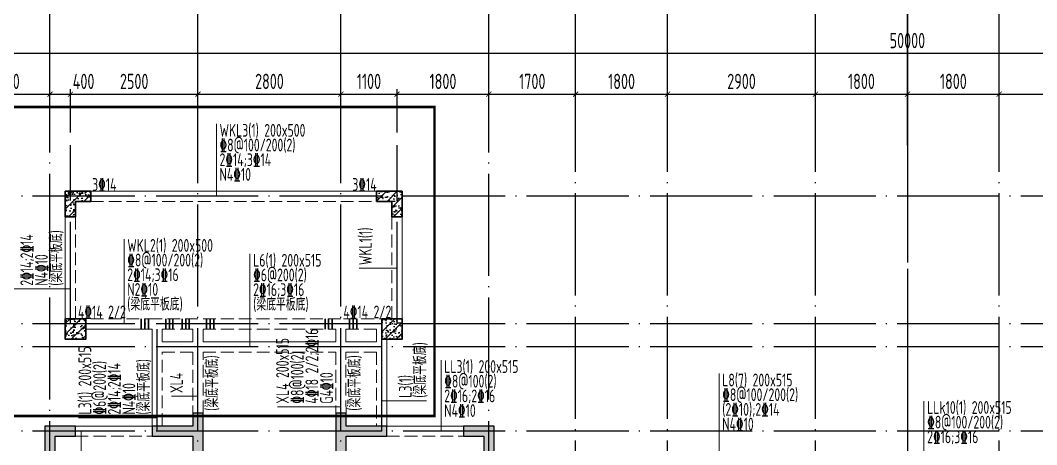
# Model space of a CAD drawing. Extents: x -668857 to 185752, y -270966 to 286822.
# Drawn here: x -80486 to -60573, y 136142 to 144451 of the extents above; entities that cross this region are included whole.
import ezdxf
from ezdxf.enums import TextEntityAlignment as Align

# ---------------------------------------------------------------- set-up
doc = ezdxf.new("R2010")
doc.units = 0
doc.header["$LTSCALE"] = 1000
for name, pattern in [('CENTER', [8, 5, -1, 1, -1]), ('DASH', [0.35, 0.25, -0.1]), ('DOTE', [2.42, 2, -0.2, 0.02, -0.2])]:
    doc.linetypes.add(name, pattern=pattern)
doc.layers.get('0').update_dxf_attribs({"linetype": 'CONTINUOUS'})
doc.layers.get('DEFPOINTS').update_dxf_attribs({"linetype": 'CONTINUOUS'})
for name, color, linetype in [('A-AXIS', 1, 'CONTINUOUS'), ('A-DOTE', 10, 'DOTE'), ('S-L主梁线', 4, 'DASH'), ('S-L梁编号', 6, 'CONTINUOUS'), ('S-L梁配筋', 7, 'CONTINUOUS'), ('S-Q墙填充', 252, 'CONTINUOUS'), ('S-Q墙实线', 6, 'CONTINUOUS'), ('S-Y一般标注', 3, 'CONTINUOUS'), ('S-Z柱填充', 252, 'CONTINUOUS'), ('S-Z柱实线', 6, 'CONTINUOUS'), ('S-引出线', 40, 'CONTINUOUS'), ('THIN', 7, 'CONTINUOUS')]:
    doc.layers.add(name, color=color, linetype=linetype)
doc.layers.add('梁附加箍筋', color=1, linetype='CONTINUOUS', lineweight=35)
doc.styles.add('TSSD_DIMENSION', font='Tssdeng.shx', dxfattribs={"width": 0.7, "bigfont": 'tssdchn.shx'})
doc.styles.add('TSSD_REIN', font='tssdeng.shx', dxfattribs={"width": 0.7, "height": 300, "bigfont": 'tssdchn.shx'})
doc.dimstyles.new('TSSD_100_100', dxfattribs={"dimtxt": 300, "dimasz": 100, "dimexe": 100, "dimexo": 250, "dimgap": 100, "dimtad": 1, "dimdec": 0, "dimzin": 0, "dimdsep": 46, "dimtxsty": 'TSSD_DIMENSION', "dimblk": 'ARCHTICK', "dimcen": 0, "dimdle": 100, "dimclrt": 7, "dimadec": 0, "dimazin": 0, "dimtfac": 1, "dimtdec": 0, "dimtix": 1, "dimtmove": 2, "dimatfit": 3, "dimldrblk": 'ARCHTICK', "dimfxl": 1, "dimtolj": 1, "dimtzin": 0, "dimarcsym": 0})
pattern_1 = [(50, (46738.58, -83346.06), (215.17805, -18.82564), [22.5, -247.5]), (355, (46738.58, -83346.06), (-41.6254, 225.65764), [18, -198]), (100.4514, (46756.5, -83347.63), (173.55281, 206.83186), [19.12206, -210.34263]), (46.1842, (46738.58, -83286.06), (320.1723, -49.6557), [33.75, -371.25]), (96.6356, (46765.26, -83290.2), (280.3988, 292.23536), [28.6831, -315.5139]), (351.1842, (46738.58, -83286.06), (280.3986, 292.2356), [27, -297]), (21, (46768.58, -83301.06), (179.07212, -120.78567), [22.5, -247.5]), (326, (46768.58, -83301.06), (72.9946, 217.545), [18, -198]), (71.4514, (46783.5, -83311.13), (252.0668, 96.75915), [19.12206, -210.34263]), (37.5, (46738.58, -83346.06), (3.647957, 99.868156), [0, -195.6, 0, -201, 0, -198.75]), (7.5, (46738.58, -83346.06), (78.92086, 118.32351), [0, -114.6, 0, -191.1, 0, -75.75]), (327.5, (46671.68, -83346.06), (160.14673, -6.76646), [0, -75, 0, -234, 0, -310.5]), (317.5, (46641.68, -83346.06), (174.95585, 30.0315), [0, -97.5, 0, -155.4, 0, -220.5]), (45, (46738.58, -83346.06), (-106.06602, 106.06602), [])]

# ---------------------------------------------------------------- blocks, each defined once
blk = doc.blocks.new('_ArchTick')
at = {"color": 0, "linetype": 'ByBlock', "const_width": 0.15}
blk.add_lwpolyline([(-0.5, -0.5), (0.5, 0.5)], dxfattribs=at)
blk = doc.blocks.new('*D86')
at = {"layer": 'DEFPOINTS', "color": 0, "transparency": 16777216}
for p in [(12800, 22100), (11100, 21100), (12800, 21100)]:
    blk.add_point(p, dxfattribs=at)
at = {"layer": 'S-Y一般标注', "color": 0, "lineweight": -2, "transparency": 16777216}
for p, q in [((11100, 21350), (11100, 22200)), ((12800, 21350), (12800, 22200)), ((11000, 22100), (12900, 22100))]:
    blk.add_line(p, q, dxfattribs=at)
at = {"layer": 'S-Y一般标注', "color": 0, "lineweight": -2, "transparency": 16777216, "xscale": 100, "yscale": 100, "zscale": 100, "rotation": 180}
blk.add_blockref('_ArchTick', (11100, 22100), dxfattribs=at)
at = {"layer": 'S-Y一般标注', "color": 0, "lineweight": -2, "transparency": 16777216, "xscale": 100, "yscale": 100, "zscale": 100}
blk.add_blockref('_ArchTick', (12800, 22100), dxfattribs=at)
at = {"layer": 'S-Y一般标注', "color": 7, "transparency": 16777216, "insert": (11950, 22350), "char_height": 300, "attachment_point": 5, "style": 'TSSD_DIMENSION'}
blk.add_mtext('\\A1;1700', dxfattribs=at)
blk = doc.blocks.new('*D87')
at = {"layer": 'DEFPOINTS', "color": 0, "transparency": 16777216}
for p in [(13200, 22100), (12800, 21100), (13200, 21100)]:
    blk.add_point(p, dxfattribs=at)
at = {"layer": 'S-Y一般标注', "color": 0, "lineweight": -2, "transparency": 16777216}
for p, q in [((12800, 21350), (12800, 22200)), ((13200, 21350), (13200, 22200)), ((12700, 22100), (13300, 22100))]:
    blk.add_line(p, q, dxfattribs=at)
at = {"layer": 'S-Y一般标注', "color": 0, "lineweight": -2, "transparency": 16777216, "xscale": 100, "yscale": 100, "zscale": 100, "rotation": 180}
blk.add_blockref('_ArchTick', (12800, 22100), dxfattribs=at)
at = {"layer": 'S-Y一般标注', "color": 0, "lineweight": -2, "transparency": 16777216, "xscale": 100, "yscale": 100, "zscale": 100}
blk.add_blockref('_ArchTick', (13200, 22100), dxfattribs=at)
at = {"layer": 'S-Y一般标注', "color": 7, "transparency": 16777216, "insert": (13458, 22350), "char_height": 300, "attachment_point": 5, "style": 'TSSD_DIMENSION'}
blk.add_mtext('\\A1;400', dxfattribs=at)
blk = doc.blocks.new('*D88')
at = {"layer": 'DEFPOINTS', "color": 0, "transparency": 16777216}
for p in [(18500, 22100), (15700, 21100), (18500, 21100)]:
    blk.add_point(p, dxfattribs=at)
at = {"layer": 'S-Y一般标注', "color": 0, "lineweight": -2, "transparency": 16777216}
for p, q in [((15700, 21350), (15700, 22200)), ((18500, 21350), (18500, 22200)), ((15600, 22100), (18600, 22100))]:
    blk.add_line(p, q, dxfattribs=at)
at = {"layer": 'S-Y一般标注', "color": 0, "lineweight": -2, "transparency": 16777216, "xscale": 100, "yscale": 100, "zscale": 100, "rotation": 180}
blk.add_blockref('_ArchTick', (15700, 22100), dxfattribs=at)
at = {"layer": 'S-Y一般标注', "color": 0, "lineweight": -2, "transparency": 16777216, "xscale": 100, "yscale": 100, "zscale": 100}
blk.add_blockref('_ArchTick', (18500, 22100), dxfattribs=at)
at = {"layer": 'S-Y一般标注', "color": 7, "transparency": 16777216, "insert": (17100, 22350), "char_height": 300, "attachment_point": 5, "style": 'TSSD_DIMENSION'}
blk.add_mtext('\\A1;2800', dxfattribs=at)
blk = doc.blocks.new('*D89')
at = {"layer": 'DEFPOINTS', "color": 0, "transparency": 16777216}
for p in [(19600, 22100), (18500, 21100), (19600, 21100)]:
    blk.add_point(p, dxfattribs=at)
at = {"layer": 'S-Y一般标注', "color": 0, "lineweight": -2, "transparency": 16777216}
for p, q in [((18500, 21350), (18500, 22200)), ((19600, 21350), (19600, 22200)), ((18400, 22100), (19700, 22100))]:
    blk.add_line(p, q, dxfattribs=at)
at = {"layer": 'S-Y一般标注', "color": 0, "lineweight": -2, "transparency": 16777216, "xscale": 100, "yscale": 100, "zscale": 100, "rotation": 180}
blk.add_blockref('_ArchTick', (18500, 22100), dxfattribs=at)
at = {"layer": 'S-Y一般标注', "color": 0, "lineweight": -2, "transparency": 16777216, "xscale": 100, "yscale": 100, "zscale": 100}
blk.add_blockref('_ArchTick', (19600, 22100), dxfattribs=at)
at = {"layer": 'S-Y一般标注', "color": 7, "transparency": 16777216, "insert": (19050, 22350), "char_height": 300, "attachment_point": 5, "style": 'TSSD_DIMENSION'}
blk.add_mtext('\\A1;1100', dxfattribs=at)
blk = doc.blocks.new('*D90')
at = {"layer": 'DEFPOINTS', "color": 0, "transparency": 16777216}
for p in [(23100, 22100), (21400, 21100), (23100, 21100)]:
    blk.add_point(p, dxfattribs=at)
at = {"layer": 'S-Y一般标注', "color": 0, "lineweight": -2, "transparency": 16777216}
for p, q in [((21400, 21350), (21400, 22200)), ((23100, 21350), (23100, 22200)), ((21300, 22100), (23200, 22100))]:
    blk.add_line(p, q, dxfattribs=at)
at = {"layer": 'S-Y一般标注', "color": 0, "lineweight": -2, "transparency": 16777216, "xscale": 100, "yscale": 100, "zscale": 100, "rotation": 180}
blk.add_blockref('_ArchTick', (21400, 22100), dxfattribs=at)
at = {"layer": 'S-Y一般标注', "color": 0, "lineweight": -2, "transparency": 16777216, "xscale": 100, "yscale": 100, "zscale": 100}
blk.add_blockref('_ArchTick', (23100, 22100), dxfattribs=at)
at = {"layer": 'S-Y一般标注', "color": 7, "transparency": 16777216, "insert": (22250, 22350), "char_height": 300, "attachment_point": 5, "style": 'TSSD_DIMENSION'}
blk.add_mtext('\\A1;1700', dxfattribs=at)
blk = doc.blocks.new('*D91')
at = {"layer": 'DEFPOINTS', "color": 0, "transparency": 16777216}
for p in [(24900, 22100), (23100, 21100), (24900, 21100)]:
    blk.add_point(p, dxfattribs=at)
at = {"layer": 'S-Y一般标注', "color": 0, "lineweight": -2, "transparency": 16777216}
for p, q in [((23100, 21350), (23100, 22200)), ((24900, 21350), (24900, 22200)), ((23000, 22100), (25000, 22100))]:
    blk.add_line(p, q, dxfattribs=at)
at = {"layer": 'S-Y一般标注', "color": 0, "lineweight": -2, "transparency": 16777216, "xscale": 100, "yscale": 100, "zscale": 100, "rotation": 180}
blk.add_blockref('_ArchTick', (23100, 22100), dxfattribs=at)
at = {"layer": 'S-Y一般标注', "color": 0, "lineweight": -2, "transparency": 16777216, "xscale": 100, "yscale": 100, "zscale": 100}
blk.add_blockref('_ArchTick', (24900, 22100), dxfattribs=at)
at = {"layer": 'S-Y一般标注', "color": 7, "transparency": 16777216, "insert": (24000, 22350), "char_height": 300, "attachment_point": 5, "style": 'TSSD_DIMENSION'}
blk.add_mtext('\\A1;1800', dxfattribs=at)
blk = doc.blocks.new('*D92')
at = {"layer": 'DEFPOINTS', "color": 0, "transparency": 16777216}
for p in [(27800, 22100), (24900, 21100), (27800, 21100)]:
    blk.add_point(p, dxfattribs=at)
at = {"layer": 'S-Y一般标注', "color": 0, "lineweight": -2, "transparency": 16777216}
for p, q in [((24900, 21350), (24900, 22200)), ((27800, 21350), (27800, 22200)), ((24800, 22100), (27900, 22100))]:
    blk.add_line(p, q, dxfattribs=at)
at = {"layer": 'S-Y一般标注', "color": 0, "lineweight": -2, "transparency": 16777216, "xscale": 100, "yscale": 100, "zscale": 100, "rotation": 180}
blk.add_blockref('_ArchTick', (24900, 22100), dxfattribs=at)
at = {"layer": 'S-Y一般标注', "color": 0, "lineweight": -2, "transparency": 16777216, "xscale": 100, "yscale": 100, "zscale": 100}
blk.add_blockref('_ArchTick', (27800, 22100), dxfattribs=at)
at = {"layer": 'S-Y一般标注', "color": 7, "transparency": 16777216, "insert": (26350, 22350), "char_height": 300, "attachment_point": 5, "style": 'TSSD_DIMENSION'}
blk.add_mtext('\\A1;2900', dxfattribs=at)
blk = doc.blocks.new('*D93')
at = {"layer": 'DEFPOINTS', "color": 0, "transparency": 16777216}
for p in [(29600, 22100), (27800, 21100), (29600, 21100)]:
    blk.add_point(p, dxfattribs=at)
at = {"layer": 'S-Y一般标注', "color": 0, "lineweight": -2, "transparency": 16777216}
for p, q in [((27800, 21350), (27800, 22200)), ((29600, 21350), (29600, 22200)), ((27700, 22100), (29700, 22100))]:
    blk.add_line(p, q, dxfattribs=at)
at = {"layer": 'S-Y一般标注', "color": 0, "lineweight": -2, "transparency": 16777216, "xscale": 100, "yscale": 100, "zscale": 100, "rotation": 180}
blk.add_blockref('_ArchTick', (27800, 22100), dxfattribs=at)
at = {"layer": 'S-Y一般标注', "color": 0, "lineweight": -2, "transparency": 16777216, "xscale": 100, "yscale": 100, "zscale": 100}
blk.add_blockref('_ArchTick', (29600, 22100), dxfattribs=at)
at = {"layer": 'S-Y一般标注', "color": 7, "transparency": 16777216, "insert": (28700, 22350), "char_height": 300, "attachment_point": 5, "style": 'TSSD_DIMENSION'}
blk.add_mtext('\\A1;1800', dxfattribs=at)
blk = doc.blocks.new('*D94')
at = {"layer": 'DEFPOINTS', "color": 0, "transparency": 16777216}
for p in [(31400, 22100), (29600, 21100), (31400, 21100)]:
    blk.add_point(p, dxfattribs=at)
at = {"layer": 'S-Y一般标注', "color": 0, "lineweight": -2, "transparency": 16777216}
for p, q in [((29600, 21350), (29600, 22200)), ((31400, 21350), (31400, 22200)), ((29500, 22100), (31500, 22100))]:
    blk.add_line(p, q, dxfattribs=at)
at = {"layer": 'S-Y一般标注', "color": 0, "lineweight": -2, "transparency": 16777216, "xscale": 100, "yscale": 100, "zscale": 100, "rotation": 180}
blk.add_blockref('_ArchTick', (29600, 22100), dxfattribs=at)
at = {"layer": 'S-Y一般标注', "color": 0, "lineweight": -2, "transparency": 16777216, "xscale": 100, "yscale": 100, "zscale": 100}
blk.add_blockref('_ArchTick', (31400, 22100), dxfattribs=at)
at = {"layer": 'S-Y一般标注', "color": 7, "transparency": 16777216, "insert": (30500, 22350), "char_height": 300, "attachment_point": 5, "style": 'TSSD_DIMENSION'}
blk.add_mtext('\\A1;1800', dxfattribs=at)
blk = doc.blocks.new('*D95')
at = {"layer": 'DEFPOINTS', "color": 0, "transparency": 16777216}
for p in [(34300, 22100), (31400, 21100), (34300, 21100)]:
    blk.add_point(p, dxfattribs=at)
at = {"layer": 'S-Y一般标注', "color": 0, "lineweight": -2, "transparency": 16777216}
for p, q in [((31400, 21350), (31400, 22200)), ((34300, 21350), (34300, 22200)), ((31300, 22100), (34400, 22100))]:
    blk.add_line(p, q, dxfattribs=at)
at = {"layer": 'S-Y一般标注', "color": 0, "lineweight": -2, "transparency": 16777216, "xscale": 100, "yscale": 100, "zscale": 100, "rotation": 180}
blk.add_blockref('_ArchTick', (31400, 22100), dxfattribs=at)
at = {"layer": 'S-Y一般标注', "color": 0, "lineweight": -2, "transparency": 16777216, "xscale": 100, "yscale": 100, "zscale": 100}
blk.add_blockref('_ArchTick', (34300, 22100), dxfattribs=at)
at = {"layer": 'S-Y一般标注', "color": 7, "transparency": 16777216, "insert": (32850, 22350), "char_height": 300, "attachment_point": 5, "style": 'TSSD_DIMENSION'}
blk.add_mtext('\\A1;2900', dxfattribs=at)
blk = doc.blocks.new('*D105')
at = {"layer": 'DEFPOINTS', "color": 0, "transparency": 16777216}
for p in [(54600, 22900), (4600, 21100), (54600, 21100)]:
    blk.add_point(p, dxfattribs=at)
at = {"layer": 'S-Y一般标注', "color": 0, "lineweight": -2, "transparency": 16777216}
for p, q in [((4600, 21350), (4600, 23000)), ((54600, 21350), (54600, 23000)), ((4500, 22900), (54700, 22900))]:
    blk.add_line(p, q, dxfattribs=at)
at = {"layer": 'S-Y一般标注', "color": 0, "lineweight": -2, "transparency": 16777216, "xscale": 100, "yscale": 100, "zscale": 100, "rotation": 180}
blk.add_blockref('_ArchTick', (4600, 22900), dxfattribs=at)
at = {"layer": 'S-Y一般标注', "color": 0, "lineweight": -2, "transparency": 16777216, "xscale": 100, "yscale": 100, "zscale": 100}
blk.add_blockref('_ArchTick', (54600, 22900), dxfattribs=at)
at = {"layer": 'S-Y一般标注', "color": 7, "transparency": 16777216, "insert": (29600, 23150), "char_height": 300, "attachment_point": 5, "style": 'TSSD_DIMENSION'}
blk.add_mtext('\\A1;50000', dxfattribs=at)
blk = doc.blocks.new('*D118')
at = {"layer": 'DEFPOINTS', "color": 0, "transparency": 16777216}
for p in [(15700, 22100), (13200, 21100), (15700, 21100)]:
    blk.add_point(p, dxfattribs=at)
at = {"layer": 'S-Y一般标注', "color": 0, "lineweight": -2, "transparency": 16777216}
for p, q in [((13200, 21350), (13200, 22200)), ((15700, 21350), (15700, 22200)), ((13100, 22100), (15800, 22100))]:
    blk.add_line(p, q, dxfattribs=at)
at = {"layer": 'S-Y一般标注', "color": 0, "lineweight": -2, "transparency": 16777216, "xscale": 100, "yscale": 100, "zscale": 100, "rotation": 180}
blk.add_blockref('_ArchTick', (13200, 22100), dxfattribs=at)
at = {"layer": 'S-Y一般标注', "color": 0, "lineweight": -2, "transparency": 16777216, "xscale": 100, "yscale": 100, "zscale": 100}
blk.add_blockref('_ArchTick', (15700, 22100), dxfattribs=at)
at = {"layer": 'S-Y一般标注', "color": 7, "transparency": 16777216, "insert": (14450, 22350), "char_height": 300, "attachment_point": 5, "style": 'TSSD_DIMENSION'}
blk.add_mtext('\\A1;2500', dxfattribs=at)
blk = doc.blocks.new('*D119')
at = {"layer": 'DEFPOINTS', "color": 0, "transparency": 16777216}
for p in [(21400, 22100), (19600, 21100), (21400, 21100)]:
    blk.add_point(p, dxfattribs=at)
at = {"layer": 'S-Y一般标注', "color": 0, "lineweight": -2, "transparency": 16777216}
for p, q in [((19600, 21350), (19600, 22200)), ((21400, 21350), (21400, 22200)), ((19500, 22100), (21500, 22100))]:
    blk.add_line(p, q, dxfattribs=at)
at = {"layer": 'S-Y一般标注', "color": 0, "lineweight": -2, "transparency": 16777216, "xscale": 100, "yscale": 100, "zscale": 100, "rotation": 180}
blk.add_blockref('_ArchTick', (19600, 22100), dxfattribs=at)
at = {"layer": 'S-Y一般标注', "color": 0, "lineweight": -2, "transparency": 16777216, "xscale": 100, "yscale": 100, "zscale": 100}
blk.add_blockref('_ArchTick', (21400, 22100), dxfattribs=at)
at = {"layer": 'S-Y一般标注', "color": 7, "transparency": 16777216, "insert": (20500, 22350), "char_height": 300, "attachment_point": 5, "style": 'TSSD_DIMENSION'}
blk.add_mtext('\\A1;1800', dxfattribs=at)
blk = doc.blocks.new('20210807.15313138')
at = {"layer": 'S-Q墙填充'}
h = blk.add_hatch(color=252, dxfattribs=at)
h.dxf.hatch_style = 1
h.paths.add_polyline_path([(72216, 67840), (72216, 68190), (72016, 68190), (72016, 67940), (71216, 67940), (71216, 67740), (72016, 67740), (72016, 66540), (72216, 66540)])
h = blk.add_hatch(color=252, dxfattribs=at)
h.dxf.hatch_style = 1
h.paths.add_polyline_path([(74816, 67840), (74816, 66540), (75016, 66540), (75016, 67740), (75815, 67740), (75815, 67940), (75016, 67940), (75016, 68190), (74816, 68190)])
h = blk.add_hatch(color=252, dxfattribs=at)
h.dxf.hatch_style = 1
h.paths.add_polyline_path([(69316, 67740), (69716, 67740), (69716, 67940), (69116, 67940), (69116, 66940), (69316, 66940)])
h = blk.add_hatch(color=252, dxfattribs=at)
h.dxf.hatch_style = 1
h.paths.add_polyline_path([(77916, 67940), (77316, 67940), (77316, 67740), (77716, 67740), (77716, 66940), (77916, 66940)])
at = {"layer": 'S-Z柱填充'}
h = blk.add_hatch(dxfattribs=at)
h.set_pattern_fill('ARMORED', color=256, scale=30, style=0)
h.set_pattern_definition(pattern_1)
h.paths.add_polyline_path([(70016, 72540), (69516, 72540), (69516, 72040), (69716, 72040), (69716, 72340), (70016, 72340)])
h = blk.add_hatch(dxfattribs=at)
h.set_pattern_fill('ARMORED', color=256, scale=30, style=0)
h.set_pattern_definition(pattern_1)
h.paths.add_polyline_path([(75616, 72540), (76116, 72540), (76116, 72040), (75916, 72040), (75916, 72340), (75616, 72340)])
h = blk.add_hatch(dxfattribs=at)
h.set_pattern_fill('ARMORED', color=256, scale=30, style=0)
h.set_pattern_definition([(50, (-309892.94, 38050.78), (215.178055, -18.82564), [22.5, -247.5]), (355, (-309892.94, 38050.78), (-41.6254, 225.65764), [18, -198]), (100.4514, (-309875.01, 38049.2), (173.55281, 206.83186), [19.12206, -210.34263]), (46.1842, (-309892.94, 38110.78), (320.17231, -49.6557), [33.75, -371.25]), (96.6356, (-309866.26, 38106.64), (280.3988, 292.23536), [28.6831, -315.5139]), (351.1842, (-309892.94, 38110.78), (280.39858, 292.23558), [27, -297]), (21, (-309862.94, 38095.78), (179.072116, -120.78567), [22.5, -247.5]), (326, (-309862.94, 38095.78), (72.9946, 217.54501), [18, -198]), (71.4514, (-309848.02, 38085.71), (252.06679, 96.75915), [19.12206, -210.34263]), (37.5, (-309892.945, 38050.78), (3.647957, 99.868156), [0, -195.6, 0, -201, 0, -198.75]), (7.5, (-309892.94, 38050.78), (78.92086, 118.323514), [0, -114.6, 0, -191.1, 0, -75.75]), (327.5, (-309959.845, 38050.78), (160.146731, -6.766462), [0, -75, 0, -234, 0, -310.5]), (317.5, (-309989.84, 38050.78), (174.95585, 30.031495), [0, -97.5, 0, -155.4, 0, -220.5]), (45, (-309892.94, 38050.78), (-106.06602, 106.06602), [])])
h.paths.add_polyline_path([(69916, 70040), (69516, 70040), (69516, 69640), (69916, 69640)])
h = blk.add_hatch(dxfattribs=at)
h.set_pattern_fill('ARMORED', color=256, scale=30, style=0)
h.set_pattern_definition([(50, (-309892.94, 38050.78), (215.178055, -18.82564), [22.5, -247.5]), (355, (-309892.94, 38050.78), (-41.6254, 225.65764), [18, -198]), (100.4514, (-309875.01, 38049.21), (173.55281, 206.83186), [19.12206, -210.34263]), (46.1842, (-309892.94, 38110.78), (320.17231, -49.6557), [33.75, -371.25]), (96.6356, (-309866.26, 38106.64), (280.3988, 292.23536), [28.6831, -315.5139]), (351.1842, (-309892.94, 38110.78), (280.39858, 292.23558), [27, -297]), (21, (-309862.94, 38095.78), (179.072116, -120.78567), [22.5, -247.5]), (326, (-309862.94, 38095.78), (72.9946, 217.54501), [18, -198]), (71.4514, (-309848.02, 38085.71), (252.06679, 96.75915), [19.12206, -210.34263]), (37.5, (-309892.945, 38050.78), (3.647957, 99.868156), [0, -195.6, 0, -201, 0, -198.75]), (7.5, (-309892.94, 38050.78), (78.92086, 118.323514), [0, -114.6, 0, -191.1, 0, -75.75]), (327.5, (-309959.845, 38050.78), (160.146731, -6.766462), [0, -75, 0, -234, 0, -310.5]), (317.5, (-309989.84, 38050.78), (174.95585, 30.031495), [0, -97.5, 0, -155.4, 0, -220.5]), (45, (-309892.94, 38050.78), (-106.06602, 106.06602), [])])
h.paths.add_polyline_path([(76116, 70040), (75716, 70040), (75716, 69640), (76116, 69640)])
at = {"layer": 'S-L主梁线', "linetype": 'ByBlock', "lineweight": 18}
for p, q in [((75616, 72540), (70016, 72540)), ((69516, 72040), (69516, 70040)), ((76116, 70040), (76116, 72040)), ((69916, 69840), (71215, 69840)), ((71215, 69840), (71216, 67940)), ((72016, 69590), (71415, 69589)), ((74815, 69590), (72216, 69590)), ((75615, 69590), (75015, 69590)), ((75815, 67940), (75815, 69640)), ((75816, 69590), (75815, 69590)), ((71216, 67940), (69716, 67940)), ((77316, 67940), (75815, 67940))]:
    blk.add_line(p, q, dxfattribs=at)
at = {"layer": 'S-L主梁线', "linetype": 'DASH', "lineweight": 18}
for p, q in [((70016, 72340), (75616, 72340)), ((69716, 70040), (69716, 72040)), ((75916, 72040), (75916, 70040)), ((71315, 70040), (69916, 70040)), ((72116, 70040), (71315, 70040)), ((74915, 70040), (72116, 70040)), ((75916, 70040), (74915, 70040)), ((71415, 69589), (71415, 69840)), ((71415, 69840), (72016, 69840)), ((72016, 69840), (72016, 69590)), ((72216, 69590), (72216, 69840)), ((72216, 69840), (74815, 69840)), ((74815, 69840), (74815, 69590)), ((75015, 69590), (75015, 69840)), ((75015, 69840), (75615, 69840)), ((75615, 69840), (75615, 69590)), ((71415, 69389), (72016, 69390)), ((71416, 67940), (71415, 69389)), ((72016, 69390), (72016, 68190)), ((72216, 68190), (72216, 69390)), ((72216, 69390), (74815, 69390)), ((74815, 69390), (74816, 68190)), ((75015, 69390), (75616, 69390)), ((75016, 68190), (75015, 69390)), ((75615, 69390), (75615, 67940)), ((69716, 67740), (71216, 67740)), ((75815, 67740), (77316, 67740))]:
    blk.add_line(p, q, dxfattribs=at)
at = {"layer": 'S-Q墙实线'}
blk.add_lwpolyline([(72216, 67840), (72216, 68190), (72016, 68190), (72016, 67940), (71216, 67940), (71216, 67740), (72016, 67740), (72016, 66540), (72216, 66540), (72216, 67840)], dxfattribs=at)
for points in [[(74816, 67840), (74816, 66540), (75016, 66540), (75016, 67740), (75815, 67740), (75815, 67940), (75016, 67940), (75016, 68190), (74816, 68190)], [(69316, 67740), (69716, 67740), (69716, 67940), (69116, 67940), (69116, 66940), (69316, 66940)], [(77916, 67940), (77316, 67940), (77316, 67740), (77716, 67740), (77716, 66940), (77916, 66940)]]:
    blk.add_lwpolyline(points, close=True, dxfattribs=at)
at = {"layer": 'S-Z柱实线', "lineweight": 35}
for points in [[(70016, 72540), (69516, 72540), (69516, 72040), (69716, 72040), (69716, 72340), (70016, 72340), (70016, 72540)], [(75616, 72540), (76116, 72540), (76116, 72040), (75916, 72040), (75916, 72340), (75616, 72340), (75616, 72540)]]:
    blk.add_lwpolyline(points, dxfattribs=at)
for points in [[(69916, 70040), (69516, 70040), (69516, 69640), (69916, 69640)], [(76116, 70040), (75716, 70040), (75716, 69640), (76116, 69640)]]:
    blk.add_lwpolyline(points, close=True, dxfattribs=at)
blk = doc.blocks.new('20210726.16350016')
at = {"layer": 'A-AXIS'}
for p, q in [((12800, 21100), (12800, 23900)), ((15700, 21100), (15700, 23900)), ((18500, 21100), (18500, 23900)), ((21400, 21100), (21400, 23900)), ((23100, 21100), (23100, 23900)), ((24900, 21100), (24900, 23900)), ((27800, 21100), (27800, 23900)), ((29600, 21100), (29600, 23900)), ((31400, 21100), (31400, 23900))]:
    blk.add_line(p, q, dxfattribs=at)
at = {"layer": 'A-DOTE'}
for p, q in [((12800, 13700), (12800, 21100)), ((13200, 17600), (13200, 21100)), ((15700, 13100.3), (15700, 21100)), ((18500, 13100.3), (18500, 21100)), ((19600, 17600), (19600, 21100)), ((21400, 13700), (21400, 21100)), ((23100, 10900), (23100, 21100)), ((24900, 10900), (24900, 21100)), ((27800, 10900), (27800, 21100)), ((29600, 21100), (29600, 3600)), ((31400, 10900), (31400, 21100)), ((55600, 20100), (3600, 20100)), ((55600, 17600), (3600, 17600)), ((14900, 15500), (14900, 17600)), ((19300, 15500), (19300, 17600)), ((55600, 17150), (3600, 17150)), ((55600, 15500), (3600, 15500))]:
    blk.add_line(p, q, dxfattribs=at)
at = {"layer": 'S-Y一般标注'}
for base, p1, p2, picture, middle in [((54600, 22900), (4600, 21100), (54600, 21100), '*D105', (29600, 23150)), ((12800, 22100), (11100, 21100), (12800, 21100), '*D86', (11950, 22350)), ((15700, 22100), (13200, 21100), (15700, 21100), '*D118', (14450, 22350)), ((18500, 22100), (15700, 21100), (18500, 21100), '*D88', (17100, 22350)), ((19600, 22100), (18500, 21100), (19600, 21100), '*D89', (19050, 22350)), ((21400, 22100), (19600, 21100), (21400, 21100), '*D119', (20500, 22350)), ((23100, 22100), (21400, 21100), (23100, 21100), '*D90', (22250, 22350)), ((24900, 22100), (23100, 21100), (24900, 21100), '*D91', (24000, 22350)), ((27800, 22100), (24900, 21100), (27800, 21100), '*D92', (26350, 22350)), ((29600, 22100), (27800, 21100), (29600, 21100), '*D93', (28700, 22350)), ((31400, 22100), (29600, 21100), (31400, 21100), '*D94', (30500, 22350)), ((34300, 22100), (31400, 21100), (34300, 21100), '*D95', (32850, 22350))]:
    dim = blk.add_linear_dim(base=base, p1=p1, p2=p2, dimstyle='TSSD_100_100', dxfattribs=at)
    dim.commit()
    dim.dimension.update_dxf_attribs({"geometry": picture, "text_midpoint": middle})
dim = blk.add_linear_dim(base=(13200, 22100), p1=(12800, 21100), p2=(13200, 21100), dimstyle='TSSD_100_100', dxfattribs=at)
dim.commit()
dim.dimension.update_dxf_attribs({"geometry": '*D87', "text_midpoint": (13458.1, 22350), "dimtype": 160})

msp = doc.modelspace()

# ---------------------------------------------------------------- linework, layer by layer
at = {"layer": 'S-L梁编号', "lineweight": 18}
for p, q in [((-76645.73, 141005.55), (-76645.73, 142422.33)), ((-78453.72, 138505.68), (-78453.72, 140168.97)), ((-75987.06, 138064.81), (-75987.06, 139878.02)), ((-73105.51, 139595.85), (-73850.47, 139595.85)), ((-79505.51, 139191.63), (-81060.43, 139191.63)), ((-72243.16, 136405.55), (-72243.16, 137797.32)), ((-66796.02, 135605.55), (-66796.02, 137533.25)), ((-77005.51, 137089.46), (-77523.18, 137089.46)), ((-74205.23, 136882.3), (-75445.45, 136882.3)), ((-73405.88, 136997.75), (-72530.69, 136997.75)), ((-62780.82, 134605.55), (-62780.82, 136995.11)), ((-77805.68, 136668.74), (-79346.85, 136668.74)), ((-79293.96, 136405.55), (-79293.96, 135742.8))]:
    msp.add_line(p, q, dxfattribs=at)
at = {"layer": 'S-引出线', "linetype": 'DASH', "const_width": 50}
msp.add_lwpolyline([(-81215.45, 142752.91), (-72371.48, 142752.91), (-72371.48, 136702.85), (-81215.45, 136702.85)], close=True, dxfattribs=at)
at = {"layer": 'THIN', "linetype": 'CENTER'}
msp.add_line((-63105.51, 146708.33), (-63105.51, 119905.4), dxfattribs=at)
at = {"layer": '梁附加箍筋', "lineweight": 35}
for p, q in [((-78116, 138405.58), (-78116, 138605.58)), ((-78046, 138405.58), (-78046, 138605.58)), ((-77976, 138405.58), (-77976, 138605.58)), ((-77636, 138405.59), (-77636, 138605.59)), ((-77566, 138405.59), (-77566, 138605.59)), ((-77496, 138405.59), (-77496, 138605.59)), ((-77315.51, 138405.6), (-77315.52, 138605.6)), ((-77245.51, 138405.6), (-77245.52, 138605.6)), ((-77175.51, 138405.6), (-77175.52, 138605.6)), ((-76835.51, 138405.61), (-76835.52, 138605.61)), ((-76765.51, 138405.61), (-76765.52, 138605.61)), ((-76695.51, 138405.61), (-76695.52, 138605.61)), ((-74516.22, 138405.66), (-74516.22, 138605.66)), ((-74446.22, 138405.66), (-74446.22, 138605.66)), ((-74376.22, 138405.66), (-74376.22, 138605.66)), ((-74036.22, 138405.67), (-74036.22, 138605.67)), ((-73966.22, 138405.67), (-73966.22, 138605.67)), ((-73896.22, 138405.67), (-73896.22, 138605.67))]:
    msp.add_line(p, q, dxfattribs=at)

# ---------------------------------------------------------------- block references
at = {"layer": 'A-DOTE'}
msp.add_blockref('20210726.16350016', (-92705.51, 120905.5), dxfattribs=at)
at = {"layer": 'S-Q墙填充'}
msp.add_blockref('20210807.15313138', (-149121.16, 68566), dxfattribs=at)

# ---------------------------------------------------------------- texts
at = {"layer": 'S-L梁编号', "color": 6, "style": 'TSSD_REIN', "width": 0.7}
for s, p in [('WKL3(1) 200x500', (-76583.23, 142172.33)), ('WKL2(1) 200x500', (-78391.22, 139918.97)), ('L6(1) 200x515', (-75924.56, 139628.02)), ('LL3(1) 200x515', (-72180.66, 137547.32)), ('L8(7) 200x515', (-66733.52, 137283.25)), ('LLk10(1) 200x515', (-62718.32, 136745.11))]:
    msp.add_text(s, height=250, dxfattribs=at).set_placement(p)
for s, p in [('WKL1(1)', (-73600.47, 139658.35)), ('XL4 200x515', (-75224.3, 136944.8)), ('L3(1) 200x515', (-79096.85, 136731.24)), ('XL4', (-77302.03, 137151.96)), ('L3(1)', (-72818.19, 137060.25))]:
    msp.add_text(s, height=250, rotation=90, dxfattribs=at).set_placement(p)
at = {"layer": 'S-L梁配筋', "color": 7, "style": 'TSSD_REIN', "width": 0.7}
for s, p in [('%%1328@100/200(2)', (-76583.23, 141884.83)), ('2%%13214;3%%13214', (-76583.23, 141597.33)), ('N4%%13210', (-76583.23, 141309.83)), ('3%%13214', (-79079.06, 141111.47)), ('%%1328@100/200(2)', (-78391.22, 139631.47)), ('%%1326@200(2)', (-75924.56, 139340.52)), ('2%%13214;3%%13216', (-78391.22, 139343.97)), ('N2%%13210', (-78391.22, 139056.47)), ('(梁底平板底)', (-78391.22, 138768.97)), ('(梁底平板底)', (-75924.56, 138765.52)), ('%%1328@100(2)', (-72180.66, 137259.82)), ('2%%13216;2%%13216', (-72180.66, 136972.32)), ('%%1328@100/200(2)', (-66733.52, 136995.75)), ('N4%%13210', (-72180.66, 136684.82)), ('(2%%13210);2%%13214', (-66733.52, 136708.25)), ('N4%%13210', (-66733.52, 136420.75)), ('%%1328@100/200(2)', (-62718.32, 136457.61)), ('2%%13216;3%%13216', (-62718.32, 136170.11))]:
    msp.add_text(s, height=250, dxfattribs=at).set_placement(p)
msp.add_text('3%%13214', height=250, rotation=360, dxfattribs=at).set_placement((-73504.36, 141113), align=Align.RIGHT)
for s, p in [('2%%13214;2%%13214', (-80235.43, 139254.13)), ('(梁底平板底)', (-79660.43, 139254.13)), ('N4%%13210', (-79947.93, 139254.13)), ('%%1328@100(2)', (-74936.8, 136944.8)), ('(梁底平板底)', (-72530.69, 137060.25)), ('%%1326@200(2)', (-78809.35, 136731.24)), ('2%%13214;2%%13214', (-78521.85, 136731.24)), ('(梁底平板底)', (-77946.85, 136731.24)), ('(梁底平板底)', (-76608.39, 136803.79)), ('(梁底平板底)', (-73815.48, 136806.13)), ('G4%%13210', (-74361.8, 136944.8)), ('N4%%13210', (-78234.35, 136731.24))]:
    msp.add_text(s, height=250, rotation=90, dxfattribs=at).set_placement(p)
at = {"layer": 'S-L梁配筋', "color": 1, "style": 'TSSD_REIN', "width": 0.7}
for s, p in [('2%%13216;3%%13216', (-75924.56, 139053.02)), ('4%%13214 2/2', (-79357.06, 138616.05))]:
    msp.add_text(s, height=250, dxfattribs=at).set_placement(p)
msp.add_text('4%%13214 2/2', height=250, dxfattribs=at).set_placement((-73217.58, 138616.18), align=Align.RIGHT)
msp.add_text('4%%13218 2/2;2%%13216', height=250, rotation=90, dxfattribs=at).set_placement((-74649.3, 136944.8))

doc.saveas('drawing.dxf')
